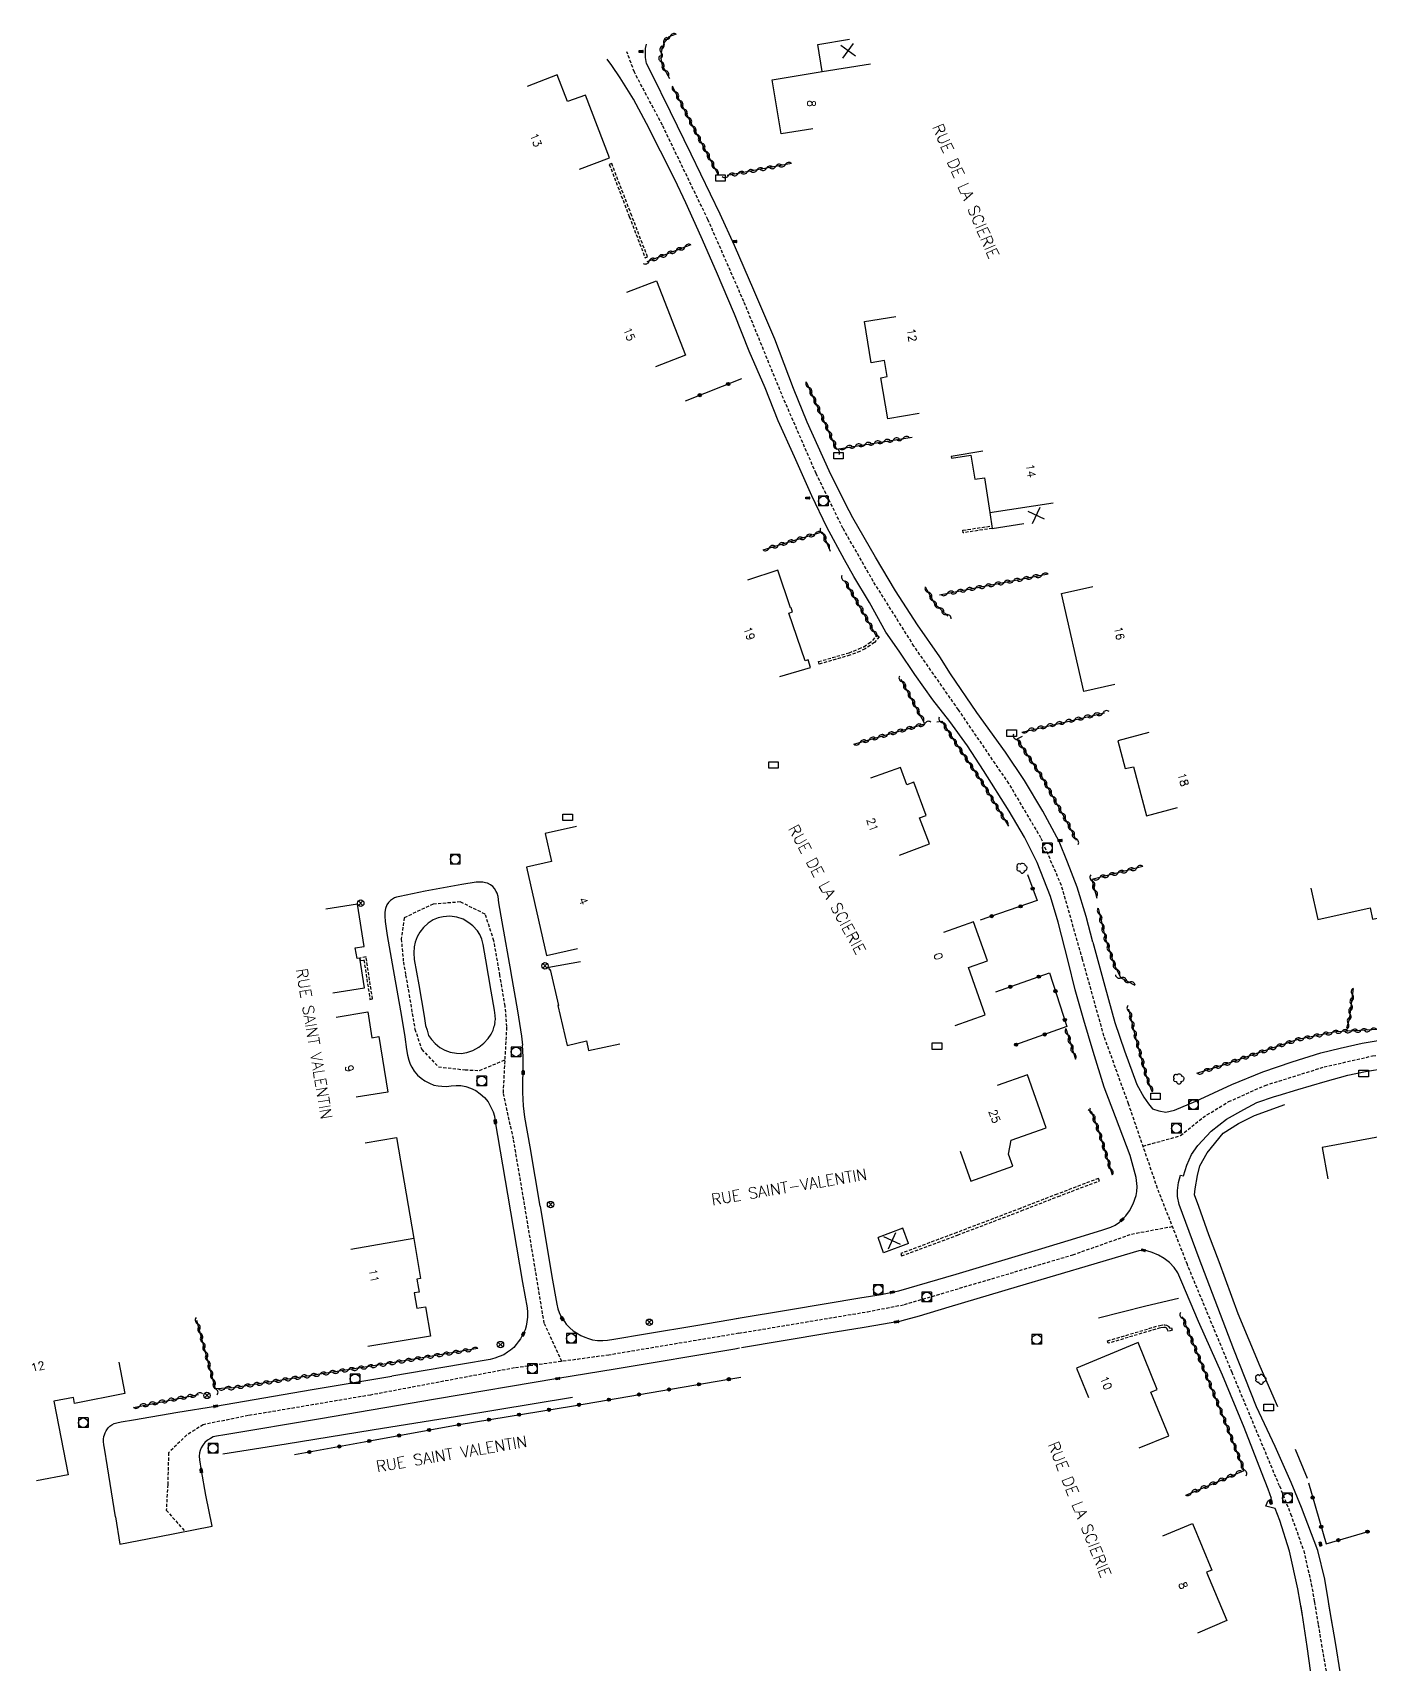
# Model space of a CAD drawing. Header units: millimetres. Extents: x 255000 to 255557, y 44000 to 44562.
# Drawn here: x 255218.3 to 255427.2, y 44306.7 to 44561.5 of the extents above; entities that cross this region are included whole.
import ezdxf
from ezdxf.enums import TextEntityAlignment as Align

# ---------------------------------------------------------------- set-up
doc = ezdxf.new("R2010")
doc.units = ezdxf.units.MM
doc.linetypes.add('DASHED', pattern=[0.75, 0.5, -0.25])
doc.layers.get('0').update_dxf_attribs({"linetype": 'CONTINUOUS'})
for name, color, linetype in [('W0001', 6, 'DASHED'), ('W0008', 7, 'CONTINUOUS'), ('W0100', 7, 'CONTINUOUS'), ('W0112', 1, 'DASHED'), ('W0211', 2, 'CONTINUOUS'), ('W0300', 7, 'CONTINUOUS'), ('W0302', 3, 'CONTINUOUS'), ('W0310', 3, 'CONTINUOUS'), ('W0322', 7, 'CONTINUOUS'), ('W0400', 7, 'CONTINUOUS'), ('W0420', 7, 'CONTINUOUS'), ('W0469', 7, 'CONTINUOUS'), ('W0989', 7, 'CONTINUOUS'), ('W0991', 7, 'CONTINUOUS'), ('W1102', 7, 'CONTINUOUS'), ('W1471', 7, 'CONTINUOUS')]:
    doc.layers.add(name, color=color, linetype=linetype)
doc.styles.get("Standard").update_dxf_attribs({"font": 'romans.shx', "width": 0.85})

# ---------------------------------------------------------------- blocks, each defined once
blk = doc.blocks.new('T420')
for p, q in [((0.75, 0.75), (-0.75, 0.75)), ((-0.75, 0.75), (-0.75, -0.75)), ((0.75, 0.75), (0.75, -0.75)), ((0.75, -0.75), (-0.75, -0.75))]:
    blk.add_line(p, q)
blk.add_ellipse((0, 0), major_axis=(-0.53, 0.53), ratio=1, start_param=3.926991, end_param=10.210176)
blk = doc.blocks.new('T400')
for p, q in [((-0.15, 0.3), (0.15, 0.3)), ((-0.15, -0.25), (-0.15, 0.3)), ((-0.15, 0.15), (0.15, 0.15)), ((-0.15, 0), (0.15, 0)), ((0.15, 0.3), (0.15, -0.25)), ((-0.15, -0.15), (0.15, -0.15)), ((-0.15, -0.25), (-0.15, -0.3)), ((-0.15, -0.3), (0.15, -0.3)), ((0.15, -0.3), (0.15, -0.25))]:
    blk.add_line(p, q)
blk = doc.blocks.new('t322o')
at = {"color": 0, "linetype": 'Continuous'}
for radius in [0.25, 0.15]:
    blk.add_circle((0, 0), radius, dxfattribs=at)
blk = doc.blocks.new('T1471')
at = {"color": 0, "linetype": 'Continuous', "flags": 128}
blk.add_lwpolyline([(-0.75, -0.5), (-0.75, 0.5), (0.75, 0.5), (0.75, -0.5), (-0.75, -0.5)], dxfattribs=at)
blk = doc.blocks.new('T300')
for p, q in [((-0.8, 0.51), (-0.86, 0.34)), ((-0.86, 0.34), (-0.86, 0.17)), ((-0.86, 0.17), (-0.74, 0.06)), ((-0.69, 0.63), (-0.8, 0.51)), ((-0.8, -0.06), (-0.74, 0.06)), ((-0.74, 0.06), (-0.69, 0.11)), ((-0.57, 0.69), (-0.69, 0.63)), ((-0.46, 0.69), (-0.57, 0.69)), ((-0.29, 0.63), (-0.46, 0.69)), ((-0.29, 0.63), (-0.17, 0.74)), ((-0.23, 0.57), (-0.29, 0.63)), ((-0.17, 0.74), (-0.06, 0.8)), ((-0.06, 0.8), (0.06, 0.8)), ((0.06, 0.8), (0.23, 0.74)), ((0.23, 0.74), (0.34, 0.63)), ((0.34, 0.63), (0.4, 0.51)), ((0.46, 0.46), (0.34, 0.46)), ((0.4, 0.51), (0.4, 0.46)), ((0.57, 0.4), (0.46, 0.46)), ((0.57, 0.4), (0.69, 0.29)), ((0.69, 0.29), (0.74, 0.17)), ((0.74, 0.06), (0.69, -0.17)), ((0.74, 0.17), (0.74, 0.06)), ((-0.8, -0.17), (-0.8, -0.06)), ((-0.8, -0.23), (-0.8, -0.17)), ((-0.74, -0.34), (-0.8, -0.23)), ((-0.69, -0.4), (-0.74, -0.34)), ((-0.51, -0.46), (-0.69, -0.4)), ((-0.4, -0.46), (-0.51, -0.46)), ((-0.4, -0.46), (-0.34, -0.46)), ((-0.34, -0.46), (-0.34, -0.4)), ((-0.34, -0.51), (-0.34, -0.46)), ((-0.29, -0.63), (-0.34, -0.51)), ((-0.17, -0.74), (-0.29, -0.63)), ((-0.06, -0.8), (-0.17, -0.74)), ((0.06, -0.8), (-0.06, -0.8)), ((0.17, -0.74), (0.06, -0.8)), ((0.23, -0.69), (0.17, -0.74)), ((0.29, -0.46), (0.23, -0.46)), ((0.29, -0.63), (0.23, -0.69)), ((0.46, -0.4), (0.29, -0.46)), ((0.34, -0.51), (0.29, -0.63)), ((0.34, -0.51), (0.34, -0.46)), ((0.57, -0.34), (0.46, -0.4)), ((0.63, -0.29), (0.57, -0.34)), ((0.69, -0.17), (0.63, -0.29))]:
    blk.add_line(p, q)
blk = doc.blocks.new('t991o')
at = {"color": 0, "linetype": 'Continuous'}
for p, q in [((-1, 1), (1, -1)), ((-1, -1), (1, 1))]:
    blk.add_line(p, q, dxfattribs=at)
blk = doc.blocks.new('t310o')
at = {"color": 0, "linetype": 'Continuous'}
for centre, start, end in [((-0.5, 0.38), 216.8699, 323.1304), ((0.5, -0.37), 36.8699, 143.1303)]:
    blk.add_arc(centre, 0.625, start, end, dxfattribs=at)
blk = doc.blocks.new('T469')
at = {"color": 0, "linetype": 'Continuous', "flags": 128}
for points in [[(-0.35, 0.35), (0.35, -0.35)], [(-0.35, -0.35), (0.35, 0.35)]]:
    blk.add_lwpolyline(points, dxfattribs=at)
at = {"color": 0, "linetype": 'Continuous'}
blk.add_circle((0, 0), 0.5, dxfattribs=at)

msp = doc.modelspace()

# ---------------------------------------------------------------- linework, layer by layer
at = {"layer": 'W0001'}
for points in [[(255413.04, 44334.57), (255405.63, 44352.29), (255398.64, 44369.15), (255393.98, 44381.05), (255389.45, 44394.25), (255385.61, 44404.85), (255382.28, 44416.81), (255378.97, 44428.36), (255375.78, 44435.78), (255370.78, 44444.26), (255362.89, 44455.78), (255355.94, 44465.73), (255349.6, 44475.83), (255344.86, 44484.14), (255340.67, 44492.68), (255335.29, 44505.05), (255329.38, 44519.54), (255323.77, 44532.33), (255316.65, 44547.1), (255312.28, 44555.37), (255311.11, 44558.55)], [(255300.95, 44354.01), (255298.2, 44359.99), (255295.01, 44379.27), (255293.39, 44388.78), (255291.82, 44395.97), (255292.38, 44406.3), (255292.1, 44409.52), (255291.28, 44414.34), (255290.35, 44419.72), (255288.98, 44423.88), (255285.11, 44425.77), (255280.87, 44425.44), (255276.34, 44423.3), (255275.88, 44419.99), (255276.21, 44416.39), (255276.56, 44414.35), (255277.1, 44411.29), (255278, 44405.93), (255279.07, 44402.73), (255281.69, 44400.01), (255285.85, 44399.56), (255288.11, 44399.46), (255292.04, 44401.1)], [(255391.72, 44387.65), (255397.58, 44389.28), (255401.07, 44392.11), (255405.09, 44394.59), (255410.8, 44397.13), (255419.99, 44400.01), (255427.57, 44401.73), (255436.82, 44403.11), (255452.24, 44405.36), (255466.87, 44407.48), (255477.26, 44408.76), (255486, 44409.56), (255497.45, 44410.44), (255509.82, 44411.28), (255545, 44412.92)], [(255328.61, 44358.43), (255348.67, 44361.78), (255354.45, 44362.9), (255380.77, 44370.68), (255389.92, 44373.91), (255396.31, 44375.1)], [(255328.62, 44358.41), (255308.32, 44355.02), (255293.57, 44353), (255271.08, 44348.77), (255251.98, 44345.55), (255244.94, 44344.14), (255242.38, 44342.53), (255239.54, 44339.76), (255239.4, 44334.78), (255239.18, 44330.8), (255242.11, 44327.44)], [(255413.04, 44334.57), (255414.77, 44330.21), (255416.81, 44324.44), (255418, 44319.25), (255418.48, 44316.46), (255419.08, 44312.88), (255419.58, 44309.82), (255420.51, 44304.38), (255421.14, 44297.59), (255421.79, 44290.14), (255422.27, 44285.89), (255422.74, 44281.63), (255424.09, 44270.04), (255424.81, 44263.55), (255425.72, 44255.04), (255426.18, 44250.15), (255426.86, 44244.6), (255427.03, 44238.01), (255427.12, 44232.27), (255427.04, 44227.76), (255426.65, 44222.56), (255426.42, 44220.18), (255426, 44213.28)]]:
    msp.add_lwpolyline(points, dxfattribs=at)
at = {"layer": 'W0008'}
msp.add_line((255290.51, 44406.96), (255290.39, 44406.37), dxfattribs=at)
for points in [[(255383.88, 44419.51), (255382.86, 44423.52), (255381.45, 44428.06), (255379.94, 44431.98), (255378.62, 44435.24), (255376.09, 44439.93), (255373.21, 44444.73), (255370.26, 44449.18), (255365.77, 44455.36), (255361.65, 44461.41), (255359.99, 44464.03), (255356.49, 44469.07), (255353.04, 44474.37), (255349.93, 44479.62), (255346.41, 44485.75), (255345.23, 44487.93), (255342.71, 44493.09), (255339.28, 44500.7), (255337.13, 44505.96), (255334.24, 44513.65), (255330.92, 44521.32), (255327.92, 44528.28), (255325.67, 44533.19), (255321.14, 44542.57), (255317.93, 44549.19), (255314.98, 44555.23), (255314.19, 44556.71), (255314.01, 44557.66), (255314.04, 44559.07), (255314.2, 44559.71)], [(255328.2, 44360.71), (255336.64, 44362.12), (255347.51, 44363.96), (255350.83, 44364.49), (255352.53, 44364.82), (255353.57, 44365.05), (255362.52, 44367.66), (255375.9, 44371.64), (255381.2, 44373.27), (255385.46, 44374.55), (255386.68, 44374.99), (255387.38, 44375.31), (255388.04, 44375.77), (255388.43, 44376.13), (255389.01, 44376.74), (255389.6, 44377.55), (255390.19, 44378.61), (255390.65, 44379.95), (255390.76, 44380.56), (255390.82, 44381.35), (255390.65, 44382.73), (255389.69, 44386.18), (255387.44, 44392.21), (255385.67, 44396.87), (255383.95, 44402.41), (255382.45, 44407.29), (255381.12, 44412.05), (255380.04, 44416.55), (255378.48, 44422.63), (255377.27, 44426.63), (255375.17, 44431.95), (255373.21, 44435.91), (255370.83, 44439.93), (255366.81, 44446.31), (255364.29, 44450.16), (255361.53, 44453.98), (255358.87, 44457.33), (255356.1, 44461.32), (255353.61, 44464.96), (255351.56, 44467.89), (255348.99, 44472.56), (255346.55, 44476.6), (255345.09, 44479.2), (255342.32, 44484.33), (255340.01, 44489.22), (255337.27, 44495.29), (255334.73, 44500.89), (255332.69, 44506.07), (255330.2, 44511.77), (255327.91, 44517.58), (255325.1, 44524.2), (255322.7, 44529.63), (255320.31, 44534.94), (255318.6, 44538.6), (255316.38, 44543.03), (255314.19, 44547.37), (255312.17, 44551.15), (255310.08, 44554.47), (255308.76, 44556.42), (255308.02, 44557.38)], [(255293.03, 44414.74), (255291.66, 44422.68), (255291.14, 44425.62), (255290.99, 44426.64), (255290.84, 44427.15), (255290.71, 44427.43), (255290.45, 44427.88), (255290.17, 44428.18), (255289.82, 44428.46), (255289.33, 44428.72), (255289.05, 44428.76), (255288.6, 44428.84), (255287.58, 44428.87), (255285.33, 44428.48), (255279.61, 44427.48), (255275.65, 44426.65), (255275.14, 44426.51), (255274.8, 44426.4), (255274.5, 44426.22), (255274.19, 44426), (255273.9, 44425.69), (255273.63, 44425.34), (255273.43, 44424.76), (255273.33, 44424.17), (255273.29, 44423.55), (255273.35, 44422.74), (255273.68, 44420.52), (255274.63, 44415.24), (255275.92, 44407.88), (255276.42, 44404.69), (255276.71, 44402.75), (255276.84, 44401.84), (255277.04, 44401.05), (255277.29, 44400.45), (255277.52, 44399.96), (255277.89, 44399.37), (255278.42, 44398.74), (255278.97, 44398.27), (255279.58, 44397.83), (255280.3, 44397.47), (255280.99, 44397.17), (255281.62, 44397.04), (255282.24, 44396.99), (255282.94, 44396.97), (255283.67, 44397.05), (255284.45, 44397.11), (255285.16, 44397.09), (255285.94, 44396.93), (255286.71, 44396.7), (255287.53, 44396.31), (255288.22, 44395.82), (255288.88, 44395.25), (255289.47, 44394.56), (255289.88, 44393.73), (255290.23, 44393.01), (255290.46, 44392.33), (255290.56, 44391.46), (255292.49, 44380.16), (255294.83, 44366.36), (255295.53, 44362.38), (255295.6, 44361.7), (255295.6, 44360.93), (255295.49, 44360.18), (255295.39, 44359.53), (255295.23, 44358.97), (255294.94, 44358.32), (255294.65, 44357.86), (255294.51, 44357.54), (255294.16, 44357.09), (255293.82, 44356.64), (255293.44, 44356.2), (255292.95, 44355.79), (255292.46, 44355.44), (255291.89, 44355.06), (255291.18, 44354.77), (255290.48, 44354.52), (255289.74, 44354.32), (255285.42, 44353.57), (255274.41, 44351.7)], [(255290.5, 44406.99), (255290.57, 44407.41), (255290.54, 44408.05), (255290.44, 44408.85), (255289.92, 44411.86), (255289.11, 44416.74), (255288.68, 44419.15), (255288.47, 44419.95), (255288.15, 44420.68), (255287.77, 44421.24), (255287.06, 44422.07), (255286.45, 44422.53), (255285.53, 44423.08), (255284.57, 44423.41), (255283.45, 44423.55), (255282.41, 44423.47), (255281.65, 44423.31), (255280.85, 44422.98), (255280.07, 44422.44), (255279.36, 44421.78), (255278.77, 44421.03), (255278.35, 44420.31), (255278.05, 44419.48), (255277.9, 44418.74), (255277.83, 44417.83), (255277.92, 44416.78), (255278.61, 44412.82), (255279.44, 44407.93), (255279.66, 44406.49), (255279.9, 44405.74), (255280.15, 44404.92), (255280.6, 44404.29), (255281.16, 44403.67), (255281.88, 44403.07), (255282.69, 44402.62), (255283.51, 44402.34), (255284.51, 44402.14), (255285.22, 44402.12), (255286.13, 44402.24), (255287.07, 44402.57), (255288, 44403.1), (255288.77, 44403.73), (255289.45, 44404.45), (255289.92, 44405.11), (255290.23, 44405.73), (255290.39, 44406.36)], [(255383.88, 44419.51), (255385.74, 44412.62), (255387.34, 44406.96), (255388.8, 44402.54), (255390.77, 44397.25), (255391.83, 44395.27), (255392.55, 44394.26), (255393.22, 44393.49), (255394.18, 44393.14), (255395.29, 44392.96), (255396.61, 44393.26), (255399.94, 44394.65), (255405.58, 44397.28), (255410.42, 44399.27), (255415.02, 44400.82), (255419.51, 44402.2), (255422.5, 44402.96), (255425.93, 44403.74), (255428.46, 44404.14)], [(255292.99, 44414.73), (255294.01, 44408.76), (255294.66, 44404.82), (255294.82, 44403.4)], [(255297.55, 44378.27), (255295.99, 44387.55), (255295.18, 44392.14), (255294.95, 44393.92), (255294.88, 44396), (255294.86, 44397.87), (255294.92, 44399.11), (255294.94, 44401.6), (255294.82, 44403.4)], [(255414.84, 44335.09), (255412.36, 44340.75), (255409.45, 44346.95), (255405.88, 44355.9), (255400.5, 44370.09), (255397.36, 44378.54), (255397.11, 44379.79), (255397.09, 44380.73), (255397.25, 44381.95), (255397.59, 44383.12), (255398.03, 44383), (255398.56, 44384.66), (255399.29, 44386.33), (255400.26, 44387.74), (255402.34, 44389.96), (255404.73, 44391.86), (255407.45, 44393.38), (255409.48, 44394.46), (255412.26, 44395.39), (255412.82, 44395.56), (255415.91, 44396.48), (255420.16, 44397.74), (255423.72, 44398.71), (255426.48, 44399.29), (255429.63, 44399.8)], [(255297.55, 44378.26), (255299.39, 44367.28), (255300.15, 44362.94), (255300.34, 44362.25), (255300.52, 44361.67), (255300.73, 44361.2), (255301.02, 44360.69), (255301.36, 44360.25), (255301.63, 44359.83), (255302.2, 44359.27), (255302.74, 44358.81), (255303.24, 44358.47), (255303.91, 44358.08), (255304.55, 44357.79), (255305.1, 44357.62), (255305.75, 44357.4), (255306.51, 44357.31), (255307.34, 44357.27), (255308.11, 44357.33), (255309.1, 44357.5), (255314.04, 44358.33), (255322.18, 44359.69), (255328.52, 44360.76)], [(255411.24, 44334.06), (255410.24, 44336.71), (255407.53, 44343.71), (255404.13, 44351.85), (255400.4, 44360.23), (255397.78, 44366.39), (255397.13, 44367.85), (255396.57, 44368.69), (255395.84, 44369.45), (255395.02, 44370.1), (255394.15, 44370.62), (255393.14, 44371.05), (255392.32, 44371.27), (255391.8, 44371.37), (255391.05, 44371.27), (255390.17, 44371.04), (255384.05, 44369.21), (255372.05, 44365.67), (255361.37, 44362.5), (255356.75, 44361.07), (255354.6, 44360.54), (255353.69, 44360.27), (255353.25, 44360.21), (255351.2, 44359.85), (255348.16, 44359.32), (255342.32, 44358.37), (255329.03, 44356.16)], [(255384.76, 44360.84), (255392.17, 44362.68), (255397.26, 44363.88)], [(255328.72, 44356.07), (255327.95, 44355.94), (255309.27, 44352.83), (255300.33, 44351.34), (255281.2, 44348.13), (255263.29, 44345.07), (255248.31, 44342.58), (255247.05, 44342.34), (255246.49, 44342.22), (255246.09, 44342), (255245.64, 44341.74), (255245.22, 44341.36), (255244.88, 44340.92), (255244.65, 44340.55), (255244.49, 44340.13), (255244.38, 44339.72), (255244.33, 44339.21), (255244.36, 44338.67), (255244.65, 44336.96), (255245.33, 44333.11)], [(255231.23, 44329.76), (255230.01, 44337.54), (255229.53, 44340.49), (255229.43, 44340.99), (255229.39, 44341.54), (255229.37, 44341.9), (255229.43, 44342.3), (255229.52, 44342.58), (255229.63, 44342.87), (255229.79, 44343.19), (255230.1, 44343.63), (255230.36, 44343.89), (255230.67, 44344.12), (255231.05, 44344.31), (255231.46, 44344.41), (255232.15, 44344.58), (255234.05, 44344.89), (255241.01, 44346.1), (255246.88, 44347.03), (255261.98, 44349.62), (255274.41, 44351.7)], [(255421.28, 44313.02), (255420.1, 44320.02), (255419.04, 44324.49), (255416.47, 44331.23), (255414.84, 44335.09)], [(255231.23, 44329.76), (255231.92, 44325.47), (255237.86, 44326.6), (255246.36, 44328.29), (255245.34, 44333.11)], [(255416.64, 44314.33), (255415.9, 44318.48), (255414.58, 44324.39), (255413.07, 44329.18), (255412.37, 44331.07), (255410.91, 44331.42), (255411.21, 44332.21), (255411.76, 44332.59), (255411.24, 44334.08)], [(255418.2, 44303.5), (255417.36, 44309.5), (255416.43, 44315.75)], [(255422.54, 44305.22), (255421.79, 44310.14), (255420.72, 44316.13)]]:
    msp.add_lwpolyline(points, dxfattribs=at)
at = {"layer": 'W0100'}
for p, q in [((255311.1, 44520.99), (255315.76, 44522.79)), ((255300.47, 44409.61), (255299.16, 44415.22)), ((255354.22, 44374.82), (255350.33, 44373.37)), ((255355.1, 44372.45), (255354.22, 44374.82))]:
    msp.add_line(p, q, dxfattribs=at)
for points in [[(255340.13, 44546.53), (255335.2, 44545.71), (255333.79, 44554.18), (255341.62, 44555.47), (255340.95, 44559.7), (255345.89, 44560.49)], [(255303.73, 44540.2), (255308.39, 44541.99), (255304.63, 44551.76), (255301.82, 44550.78), (255300.23, 44554.92), (255295.56, 44553.13)], [(255315.76, 44522.79), (255320.26, 44511.14), (255315.6, 44509.34)], [(255356.78, 44502.06), (255351.84, 44501.24), (255350.78, 44507.65), (255351.77, 44507.81), (255351.37, 44510.32), (255349.24, 44509.96), (255348.2, 44516.4), (255353.13, 44517.2)], [(255366.71, 44496.16), (255361.78, 44495.36), (255361.83, 44495.07), (255364.83, 44495.53), (255365.43, 44491.79), (255366.95, 44492.01), (255367.78, 44486.61), (255368.18, 44484.11), (255373.12, 44484.9)], [(255334.98, 44460.98), (255339.77, 44462.41), (255339.43, 44463.56), (255338.95, 44463.41), (255336.43, 44470.86), (255336.97, 44471.06), (255336.75, 44471.71), (255336.65, 44471.71), (255334.68, 44477.6), (255329.94, 44476.01)], [(255387.33, 44459.71), (255382.45, 44458.62), (255379.01, 44473.95), (255383.88, 44475.05)], [(255392.62, 44452.24), (255387.79, 44450.95), (255388.95, 44446.6), (255390.21, 44446.9), (255392.27, 44439.24), (255397.1, 44440.54)], [(255353.67, 44433.06), (255358.35, 44434.84), (255356.8, 44438.9), (255357.84, 44439.29), (255355.92, 44444.49), (255354.83, 44444.09), (255353.85, 44446.78), (255349.15, 44445.08)], [(255303.24, 44437.57), (255298.36, 44436.49), (255299.33, 44432.08), (255295.43, 44431.2), (255298.55, 44417.43), (255303.42, 44418.53)], [(255417.93, 44427.94), (255419, 44423.05), (255427.17, 44424.83), (255427.55, 44423.1), (255431.57, 44423.94), (255430.55, 44428.83)], [(255265.2, 44411.57), (255270.14, 44412.34), (255269.41, 44417.01), (255269, 44416.96), (255268.68, 44418.6), (255270.1, 44418.81), (255269.03, 44425.43), (255264.09, 44424.64)], [(255362.36, 44406.47), (255367.08, 44408.12), (255364.48, 44415.56), (255367.42, 44416.59), (255365.27, 44422.66), (255360.56, 44420.99)], [(255303.85, 44416.42), (255298.93, 44415.55), (255299, 44415.15), (255299.16, 44415.22)], [(255265.7, 44407.79), (255270.64, 44408.6), (255271.29, 44404.58), (255272.4, 44404.78), (255273.77, 44396.06), (255268.84, 44395.28)], [(255300.48, 44409.62), (255300.32, 44409.59), (255301.77, 44403.36), (255304.79, 44404.07), (255305.11, 44402.58), (255310, 44403.63)], [(255363.15, 44386.88), (255364.82, 44382.17), (255371.41, 44384.5), (255370.71, 44386.37), (255371.13, 44388.59), (255376.6, 44390.48), (255373.66, 44398.79), (255368.95, 44397.11)], [(255270.22, 44388.17), (255275.15, 44389.01), (255277.85, 44373.2), (255278.87, 44366.97), (255278.3, 44366.87), (255278.55, 44365.41), (255278.65, 44364.86), (255277.92, 44364.72), (255278.33, 44362.32), (255279.66, 44362.57), (255280.42, 44357.98), (255270.67, 44356.33)], [(255436.52, 44385.48), (255435.61, 44390.4), (255419.67, 44387.44), (255420.58, 44382.52)], [(255355.1, 44372.45), (255351.21, 44371), (255350.33, 44373.37)], [(255391.1, 44340.5), (255395.73, 44342.4), (255392.94, 44349.22), (255393.94, 44349.65), (255390.95, 44356.95), (255381.31, 44352.98), (255383.21, 44348.36)], [(255231.75, 44353.9), (255232.72, 44349), (255224.86, 44347.45), (255224.67, 44348.4), (255221.61, 44347.8), (255223.85, 44336.33), (255218.94, 44335.37)], [(255394.83, 44326.8), (255399.45, 44328.71), (255402.46, 44321.44), (255401.61, 44321.12), (255404.82, 44313.55), (255400.22, 44311.6)]]:
    msp.add_lwpolyline(points, dxfattribs=at)
at = {"layer": 'W0112'}
for p, q in [((255311.87, 44532.94), (255308.74, 44541.1)), ((255314.34, 44526.5), (255311.87, 44532.94)), ((255363.64, 44483.43), (255363.58, 44483.83)), ((255368.18, 44484.11), (255363.64, 44483.43)), ((255345.94, 44464.31), (255341.14, 44462.91)), ((255270.38, 44417.18), (255269.41, 44417.01)), ((255271.39, 44410.62), (255270.38, 44417.18)), ((255378.46, 44379.78), (255384.92, 44382.23)), ((255395.88, 44359.19), (255396.15, 44359.27))]:
    msp.add_line(p, q, dxfattribs=at)
for points in [[(255308.74, 44541.1), (255308.37, 44540.96), (255311.49, 44532.8)], [(255311.49, 44532.8), (255313.97, 44526.35), (255314.34, 44526.5)], [(255363.58, 44483.83), (255368.12, 44484.5), (255368.18, 44484.11)], [(255350.49, 44467.19), (255349.79, 44466.31), (255349.11, 44465.84), (255348.3, 44465.28), (255347.49, 44464.91), (255345.94, 44464.31)], [(255349.52, 44466.61), (255350.18, 44467.44), (255350.49, 44467.19)], [(255341.14, 44462.91), (255341.03, 44463.3), (255345.82, 44464.69), (255347.34, 44465.28), (255348.1, 44465.63), (255348.88, 44466.17), (255349.52, 44466.61)], [(255269.41, 44417.01), (255269.47, 44416.62), (255270.05, 44416.71)], [(255270.05, 44416.71), (255270.99, 44410.56), (255271.39, 44410.62)], [(255384.92, 44382.23), (255384.78, 44382.6), (255378.32, 44380.15), (255372.56, 44377.92), (255362.63, 44374.14)], [(255354.01, 44370.5), (255362.77, 44373.76), (255372.7, 44377.54), (255378.46, 44379.78)], [(255362.63, 44374.14), (255353.87, 44370.87), (255354.01, 44370.5)], [(255386.17, 44357.24), (255394.33, 44359.65), (255394.95, 44359.74), (255395.15, 44359.74), (255395.36, 44359.68), (255395.59, 44359.58), (255395.72, 44359.46), (255395.88, 44359.19)], [(255394.42, 44359.26), (255386.28, 44356.85), (255386.17, 44357.24)], [(255396.15, 44359.27), (255396.27, 44358.89), (255395.7, 44358.71), (255395.41, 44359.21), (255395.37, 44359.24), (255395.22, 44359.3), (255395.09, 44359.34), (255394.97, 44359.34), (255394.42, 44359.26)]]:
    msp.add_lwpolyline(points, dxfattribs=at)
at = {"layer": 'W0211'}
msp.add_lwpolyline([(255302.62, 44348.4), (255284.67, 44345.4), (255271.36, 44343.27), (255257.92, 44341.09), (255248.04, 44339.53)], dxfattribs=at)
at = {"layer": 'W0302'}
msp.add_line((255415.48, 44340.34), (255417.33, 44335.8), dxfattribs=at)
msp.add_lwpolyline([(255412.77, 44346.92), (255410.03, 44353.25), (255406.6, 44361.45), (255403.61, 44369.58), (255402, 44373.78), (255400.44, 44378.19), (255399.77, 44380.04), (255399.88, 44380.95), (255400.21, 44383.03), (255400.59, 44384.58), (255401.73, 44386.61), (255404.22, 44389.69), (255406.61, 44391.15), (255409.15, 44392.4), (255413.85, 44394.13)], dxfattribs=at)
at = {"layer": 'W0310'}
for p, q in [((255336.83, 44541.09), (255326.78, 44539.22)), ((255321.11, 44528.41), (255314.25, 44525.72)), ((255376.89, 44476.99), (255359.92, 44473.71)), ((255372.79, 44452.3), (255385.7, 44455.33)), ((255379.67, 44406.01), (255381.15, 44401.23)), ((255234.06, 44346.84), (255244.21, 44348.85))]:
    msp.add_line(p, q, dxfattribs=at)
for points in [[(255318.83, 44561.3), (255317.68, 44560.86), (255317.08, 44560.22), (255316.65, 44559.38), (255316.47, 44558.45), (255316.4, 44557.71), (255316.49, 44557.02), (255316.7, 44556.37), (255317.78, 44554.39)], [(255325.35, 44539.39), (255321.55, 44546.64), (255318.24, 44553.14)], [(255339.12, 44507.02), (255343.87, 44496.51), (255355.69, 44498.38)], [(255332.38, 44480.74), (255341.63, 44483.55), (255342.84, 44480.54)], [(255350.13, 44467.18), (255347.62, 44471.73), (255345.17, 44475.9)], [(255357.72, 44474.99), (255359.16, 44472.38), (255361.26, 44470.41)], [(255346.57, 44450.4), (255357.66, 44453.59), (255353.96, 44460.51)], [(255359.54, 44453.88), (255360.28, 44454), (255362.05, 44451.22), (255366.78, 44444.14), (255370.69, 44437.6)], [(255372.86, 44451.61), (255372.01, 44451.18), (255375.97, 44445.2), (255380.31, 44437.41), (255381.28, 44435.41)], [(255391.71, 44431.33), (255383.74, 44429.28), (255384.53, 44426.39)], [(255384.7, 44424.8), (255385.87, 44419.99), (255387.21, 44415.94), (255388.24, 44413.95), (255390.46, 44412.79)], [(255424.55, 44412.28), (255423.91, 44407.43), (255423.51, 44406.07)], [(255393.17, 44396.14), (255392.33, 44398.34), (255390.72, 44404.12), (255389.5, 44409.04)], [(255448.85, 44409.42), (255443.27, 44408.57), (255435.45, 44406.89), (255430.15, 44406.4), (255429.3, 44405.91), (255421.82, 44405.48), (255415.89, 44404.3), (255410.04, 44402.3), (255404.18, 44400.29), (255400.08, 44398.96)], [(255383.17, 44393.34), (255383.69, 44393), (255385.03, 44389.31), (255386.92, 44383.18)], [(255287.86, 44356.05), (255273.5, 44353.62), (255260.88, 44351.68), (255249.68, 44349.89), (255246.88, 44349.74), (255243.95, 44360.43)], [(255398.38, 44333.14), (255407.51, 44337.01), (255404.24, 44345.4), (255401.64, 44351.75), (255397.86, 44360.97)]]:
    msp.add_lwpolyline(points, dxfattribs=at)
at = {"layer": 'W0322'}
msp.add_line((255320.29, 44504.05), (255329.08, 44507.51), dxfattribs=at)
for points in [[(255373.66, 44430.07), (255375.19, 44425.98), (255366.3, 44422.94)], [(255368.75, 44411.73), (255377.12, 44414.7), (255379.84, 44406.33), (255371.79, 44403.45)], [(255259.19, 44339.46), (255270.06, 44341.44), (255284.59, 44344.1), (255302.76, 44347.1), (255326.73, 44351.18), (255328.91, 44351.57)], [(255417.55, 44335.04), (255420.33, 44325.54), (255426.89, 44327.48)]]:
    msp.add_lwpolyline(points, dxfattribs=at)
at = {"layer": 'W1102'}
for p, q in [((255341.62, 44555.47), (255349.18, 44556.68)), ((255367.78, 44486.61), (255377.66, 44488.12)), ((255277.85, 44373.2), (255267.99, 44371.51))]:
    msp.add_line(p, q, dxfattribs=at)

# ---------------------------------------------------------------- block references
at = {"layer": 'W0300'}
for p in [(255372.85, 44431.04), (255397.34, 44398.12), (255410.16, 44351.21)]:
    msp.add_blockref('T300', p, dxfattribs=at)
at = {"layer": 'W0310'}
for p, rotation in [((255317.89, 44560.94), 201.1710438032507), ((255316.47, 44558.44), 264.3661572162674), ((255316.9, 44559.87), 242.6299971761963), ((255316.51, 44556.96), 287.8584321305111), ((255317.12, 44555.6), 298.780636300534), ((255318.69, 44552.27), 117.0115467680181), ((255319.37, 44550.93), 117.0115467680181), ((255320.05, 44549.6), 117.0115467680181), ((255320.73, 44548.26), 117.0115467680181), ((255321.41, 44546.93), 117.0115467680181), ((255322.11, 44545.6), 117.6578375781661), ((255322.8, 44544.27), 117.6578375781661), ((255323.5, 44542.94), 117.6578375781661), ((255324.19, 44541.61), 117.6578375781661), ((255324.89, 44540.28), 117.6578375781661), ((255334.37, 44540.64), 190.5825981309234), ((255335.85, 44540.91), 190.5825981309234), ((255327, 44539.26), 190.5825981309234), ((255328.47, 44539.53), 190.5825981309234), ((255329.95, 44539.81), 190.5825981309234), ((255331.42, 44540.08), 190.5825981309234), ((255332.9, 44540.36), 190.5825981309234), ((255318.79, 44527.5), 201.4250674381307), ((255320.18, 44528.05), 201.4250674381307), ((255314.6, 44525.86), 201.4250674381307), ((255315.99, 44526.4), 201.4250674381307), ((255317.39, 44526.95), 201.4250674381307), ((255339.53, 44506.11), 294.3185348025099), ((255340.15, 44504.74), 294.3185348025099), ((255340.77, 44503.38), 294.3185348025099), ((255341.38, 44502.01), 294.3185348025099), ((255342, 44500.64), 294.3185348025099), ((255342.62, 44499.28), 294.3185348025099), ((255343.24, 44497.91), 294.3185348025099), ((255343.85, 44496.54), 294.3185348025099), ((255348.28, 44497.21), 8.967064527908239), ((255349.76, 44497.44), 8.967064527908239), ((255351.24, 44497.68), 8.967064527908239), ((255352.72, 44497.91), 8.967064527908239), ((255354.21, 44498.14), 8.967064527908239), ((255345.32, 44496.74), 8.967064527908239), ((255346.8, 44496.97), 8.967064527908239), ((255336.2, 44481.9), 16.87220253322174), ((255337.64, 44482.34), 16.87220253322174), ((255339.08, 44482.77), 16.87220253322174), ((255340.51, 44483.21), 16.87220253322174), ((255341.75, 44483.24), 291.8211281600427), ((255342.31, 44481.85), 291.8211281600427), ((255333.33, 44481.03), 16.87220253322174), ((255334.77, 44481.47), 16.87220253322174), ((255375.91, 44476.8), 190.9302088589776), ((255345.19, 44475.87), 120.3936189181534), ((255345.95, 44474.58), 120.3936189181534), ((255358.2, 44474.11), 298.8698344827729), ((255362.66, 44474.24), 190.9302088589776), ((255364.13, 44474.53), 190.9302088589776), ((255365.6, 44474.81), 190.9302088589776), ((255367.07, 44475.09), 190.9302088589776), ((255368.55, 44475.38), 190.9302088589776), ((255370.02, 44475.66), 190.9302088589776), ((255371.49, 44475.95), 190.9302088589776), ((255372.97, 44476.23), 190.9302088589776), ((255374.44, 44476.52), 190.9302088589776), ((255346.71, 44473.28), 120.3936189181534), ((255347.47, 44471.99), 120.3936189181534), ((255358.93, 44472.8), 298.8698344827729), ((255359.9, 44471.68), 316.8312480380125), ((255361.18, 44473.96), 190.9302088589776), ((255348.2, 44470.68), 118.8982622049279), ((255348.92, 44469.37), 118.8982622049279), ((255361, 44470.65), 316.8312480380125), ((255349.65, 44468.05), 118.8982622049279), ((255354.14, 44460.17), 118.1493266484787), ((255354.85, 44458.84), 118.1493266484787), ((255355.56, 44457.52), 118.1493266484787), ((255356.26, 44456.2), 118.1493266484787), ((255356.97, 44454.88), 118.1493266484787), ((255360.41, 44453.78), 302.4351774197384), ((255379.6, 44453.9), 13.19589530584573), ((255381.07, 44454.24), 13.19589530584573), ((255382.52, 44454.58), 13.19589530584573), ((255383.98, 44454.92), 13.19589530584573), ((255385.45, 44455.27), 13.19589530584573), ((255350.41, 44451.51), 16.04705891242364), ((255351.85, 44451.92), 16.04705891242364), ((255353.29, 44452.33), 16.04705891242364), ((255354.73, 44452.75), 16.04705891242364), ((255356.17, 44453.16), 16.04705891242364), ((255357.62, 44453.58), 16.04705891242364), ((255361.22, 44452.52), 302.4351774197384), ((255362.02, 44451.25), 302.4351774197384), ((255372.03, 44451.14), 303.5436988140985), ((255373.76, 44452.53), 13.19589530584573), ((255375.22, 44452.87), 13.19589530584573), ((255376.68, 44453.21), 13.19589530584573), ((255378.14, 44453.56), 13.19589530584573), ((255347.53, 44450.68), 16.04705891242364), ((255348.97, 44451.09), 16.04705891242364), ((255362.86, 44450), 303.8169007454549), ((255363.69, 44448.76), 303.8169007454549), ((255372.86, 44449.89), 303.5436988140985), ((255373.69, 44448.64), 303.5436988140985), ((255364.53, 44447.51), 303.8169007454549), ((255365.36, 44446.27), 303.8169007454549), ((255374.52, 44447.39), 303.5436988140985), ((255375.35, 44446.14), 303.5436988140985), ((255366.2, 44445.02), 303.8169007454549), ((255367.01, 44443.76), 300.8503256048768), ((255376.15, 44444.88), 299.1233809146855), ((255376.88, 44443.57), 299.1233809146855), ((255367.78, 44442.47), 300.8503256048768), ((255368.55, 44441.19), 300.8503256048768), ((255377.61, 44442.25), 299.1233809146855), ((255378.34, 44440.94), 299.1233809146855), ((255369.32, 44439.9), 300.8503256048768), ((255370.09, 44438.61), 300.8503256048768), ((255379.07, 44439.63), 299.1233809146855), ((255379.8, 44438.32), 299.1233809146855), ((255380.51, 44437), 295.7357558467716), ((255381.16, 44435.65), 295.7357558467716), ((255390.74, 44431.08), 194.4295512815255), ((255383.81, 44429.02), 285.327308625588), ((255384.93, 44429.58), 194.4295512815255), ((255386.38, 44429.96), 194.4295512815255), ((255387.84, 44430.33), 194.4295512815255), ((255389.29, 44430.71), 194.4295512815255), ((255384.21, 44427.57), 285.327308625588), ((255384.94, 44423.83), 283.5817834363369), ((255385.29, 44422.37), 283.5817834363369), ((255385.64, 44420.91), 283.5817834363369), ((255386.04, 44419.47), 288.4519917464647), ((255386.51, 44418.04), 288.4519917464647), ((255386.99, 44416.62), 288.4519917464647), ((255387.57, 44415.25), 297.2180978180647), ((255388.28, 44413.93), 332.3298725859633), ((255389.61, 44413.24), 332.3298725859633), ((255424.42, 44411.29), 262.496826155877), ((255389.6, 44408.63), 104.0004590897701), ((255424.02, 44408.31), 262.496826155877), ((255424.22, 44409.8), 262.496826155877), ((255379.96, 44405.05), 287.2802528772365), ((255389.96, 44407.18), 104.0004590897701), ((255390.32, 44405.72), 104.0004590897701), ((255421.27, 44405.37), 191.3192985905599), ((255422.75, 44405.54), 183.2527628876876), ((255423.74, 44406.85), 253.6832434558275), ((255424.25, 44405.62), 183.2527628876876), ((255425.75, 44405.71), 183.2527628876876), ((255427.24, 44405.79), 183.2527628876876), ((255380.41, 44403.62), 287.2802528772365), ((255380.85, 44402.19), 287.2802528772365), ((255390.69, 44404.26), 104.0004590897701), ((255391.08, 44402.82), 105.5343795719389), ((255411.14, 44402.68), 198.8273616182832), ((255412.56, 44403.16), 198.8273616182832), ((255413.98, 44403.64), 198.8273616182832), ((255415.4, 44404.13), 198.8273616182832), ((255416.85, 44404.49), 191.3192985905599), ((255418.32, 44404.78), 191.3192985905599), ((255419.79, 44405.08), 191.3192985905599), ((255391.49, 44401.37), 105.5343795719389), ((255391.89, 44399.93), 105.5343795719389), ((255404.04, 44400.25), 198.0903760871981), ((255405.46, 44400.73), 198.9091192760069), ((255406.88, 44401.22), 198.9091192760069), ((255408.3, 44401.7), 198.9091192760069), ((255409.72, 44402.19), 198.9091192760069), ((255392.29, 44398.48), 105.5343795719389), ((255401.19, 44399.32), 198.0903760871981), ((255402.62, 44399.78), 198.0903760871981), ((255392.81, 44397.08), 110.9886071659405), ((255383.82, 44392.64), 289.9181873712192), ((255384.33, 44391.23), 289.9181873712192), ((255384.84, 44389.82), 289.9181873712192), ((255385.31, 44388.39), 287.1258168707496), ((255385.75, 44386.96), 287.1258168707496), ((255386.19, 44385.53), 287.1258168707496), ((255386.64, 44384.09), 287.1258168707496), ((255244.1, 44359.89), 105.2941035681013), ((255397.95, 44360.74), 112.307312664791), ((255398.52, 44359.35), 112.307312664791), ((255244.49, 44358.44), 105.2941035681013), ((255244.89, 44356.99), 105.2941035681013), ((255399.09, 44357.97), 112.307312664791), ((255399.66, 44356.58), 112.307312664791), ((255245.29, 44355.55), 105.2941035681013), ((255245.68, 44354.1), 105.2941035681013), ((255279.47, 44354.63), 189.609129883972), ((255280.95, 44354.88), 189.609129883972), ((255282.43, 44355.13), 189.609129883972), ((255283.91, 44355.38), 189.609129883972), ((255285.39, 44355.63), 189.609129883972), ((255286.87, 44355.88), 189.609129883972), ((255400.23, 44355.19), 112.307312664791), ((255400.8, 44353.8), 112.307312664791), ((255246.08, 44352.65), 105.2941035681013), ((255263.18, 44352.03), 188.7167290918327), ((255264.66, 44352.26), 188.7167290918327), ((255266.14, 44352.49), 188.7167290918327), ((255267.63, 44352.72), 188.7167290918327), ((255269.11, 44352.94), 188.7167290918327), ((255270.59, 44353.17), 188.7167290918327), ((255272.08, 44353.4), 188.7167290918327), ((255273.56, 44353.63), 189.609129883972), ((255275.04, 44353.88), 189.609129883972), ((255276.52, 44354.13), 189.609129883972), ((255277.99, 44354.38), 189.609129883972), ((255401.37, 44352.42), 112.307312664791), ((255246.47, 44351.21), 105.2941035681013), ((255246.87, 44349.76), 105.2941035681013), ((255248.35, 44349.82), 183.1832784356448), ((255249.85, 44349.92), 189.0737425836325), ((255251.33, 44350.16), 189.0737425836325), ((255252.81, 44350.39), 189.0737425836325), ((255254.29, 44350.63), 189.0737425836325), ((255255.77, 44350.87), 189.0737425836325), ((255257.25, 44351.1), 189.0737425836325), ((255258.73, 44351.34), 189.0737425836325), ((255260.21, 44351.58), 189.0737425836325), ((255261.7, 44351.81), 188.7167290918327), ((255401.94, 44351.03), 112.2603941478318), ((255402.51, 44349.64), 112.2603941478318), ((255235.04, 44347.04), 11.15363848989859), ((255236.51, 44347.33), 11.15363848989859), ((255237.98, 44347.62), 11.15363848989859), ((255239.45, 44347.91), 11.15363848989859), ((255240.93, 44348.2), 11.15363848989859), ((255242.4, 44348.49), 11.15363848989859), ((255243.87, 44348.78), 11.15363848989859), ((255403.08, 44348.25), 112.2603941478318), ((255403.64, 44346.86), 112.2603941478318), ((255404.21, 44345.47), 112.2603941478318), ((255404.76, 44344.08), 111.2657291819051), ((255405.3, 44342.68), 111.2657291819051), ((255405.84, 44341.28), 111.2657291819051), ((255406.39, 44339.88), 111.2657291819051), ((255406.2, 44336.46), 22.98996721026338), ((255406.93, 44338.49), 111.2657291819051), ((255407.48, 44337.09), 111.2657291819051), ((255400.68, 44334.11), 22.98996721026338), ((255402.06, 44334.7), 22.98996721026338), ((255403.44, 44335.29), 22.98996721026338), ((255404.82, 44335.87), 22.98996721026338), ((255399.3, 44333.53), 22.98996721026338)]:
    msp.add_blockref('t310o', p, dxfattribs=dict(at, rotation=rotation))
at = {"layer": 'W0322'}
for p, rotation in [((255322.5, 44504.92), 21.47813006243765), ((255326.92, 44506.66), 21.47813006243765), ((255374.49, 44427.85), 290.4839106766354), ((255368.09, 44423.55), 198.9113979159326), ((255372.58, 44425.09), 198.9113979159326), ((255375.46, 44414.11), 19.5163122975793), ((255370.99, 44412.53), 19.5163122975793), ((255378.04, 44411.85), 287.9984080336184), ((255379.51, 44407.34), 287.9984080336184), ((255371.89, 44403.48), 199.7443318944154), ((255376.36, 44405.09), 199.7443318944154), ((255317.69, 44349.64), 9.644833713941724), ((255322.37, 44350.44), 9.644833713941724), ((255327.05, 44351.24), 10.13558099007459), ((255303.64, 44347.25), 9.644833713941724), ((255308.32, 44348.05), 9.644833713941724), ((255313, 44348.85), 9.644833713941724), ((255289.58, 44344.92), 9.392186112748014), ((255294.27, 44345.7), 9.392186112748014), ((255298.95, 44346.47), 9.392186112748014), ((255275.55, 44342.44), 10.37526828814967), ((255280.22, 44343.3), 10.37526828814967), ((255284.89, 44344.15), 9.392186112748014), ((255261.53, 44339.88), 10.34381594322427), ((255266.2, 44340.73), 10.34381594322427), ((255270.88, 44341.59), 10.37526828814967), ((255418.22, 44332.76), 286.2990195177713), ((255419.55, 44328.2), 286.2990195177713), ((255426.78, 44327.44), 16.44668045360008), ((255422.22, 44326.1), 16.44668045360008)]:
    msp.add_blockref('t322o', p, dxfattribs=dict(at, rotation=rotation))
at = {"layer": 'W0400'}
for p, rotation in [((255313.34, 44558.6), 90), ((255328, 44528.93), 90), ((255339.36, 44488.86), 90), ((255378.79, 44435.36), 90), ((255294.92, 44399.11), 177.454704284668), ((255290.56, 44391.46), 6.476135253906214), ((255388.43, 44376.13), 312.2242981936427), ((255391.8, 44371.37), 78.42969864992229), ((255352.53, 44364.82), 280.8747949434937), ((255301.02, 44360.69), 209.9252319328908), ((255353.25, 44360.21), 98.01260545439338), ((255294.94, 44358.32), 336.1522827148437), ((255300.33, 44351.34), 99.44313049345415), ((255246.88, 44347.03), 279.0333414077353), ((255244.65, 44336.96), 189.5769348152589), ((255411.68, 44332.06), 10.0493485881249), ((255419.42, 44325.51), 12.02571965248708)]:
    msp.add_blockref('T400', p, dxfattribs=dict(at, rotation=rotation))
at = {"layer": 'W0420'}
for p in [(255341.78, 44488.38), (255376.78, 44434.2), (255284.3, 44432.44), (255293.81, 44402.36), (255288.43, 44397.82), (255399.59, 44394.11), (255396.94, 44390.41), (255350.36, 44365.24), (255357.95, 44364.08), (255302.42, 44357.61), (255375.11, 44357.45), (255296.34, 44352.9), (255268.65, 44351.3), (255226.21, 44344.44), (255246.47, 44340.45), (255414.26, 44332.67)]:
    msp.add_blockref('T420', p, dxfattribs=at)
at = {"layer": 'W0469'}
for p in [(255269.55, 44425.58), (255298.32, 44415.8), (255299.2, 44378.52), (255314.62, 44360.14), (255291.37, 44356.65), (255245.54, 44348.71)]:
    msp.add_blockref('T469', p, dxfattribs=at)
at = {"layer": 'W0991'}
for p, rotation in [((255345.68, 44558.69), 99.06917950076779), ((255375.07, 44486.16), 110.3643727942017), ((255352.54, 44372.89), 110.3643727942017)]:
    msp.add_blockref('t991o', p, dxfattribs=dict(at, rotation=rotation))
at = {"layer": 'W1471'}
for p in [(255325.73, 44538.85), (255344.16, 44495.47), (255371.21, 44452.13), (255334.01, 44447.15), (255301.87, 44438.97), (255359.56, 44403.25), (255426.16, 44398.98), (255393.67, 44395.42), (255411.33, 44346.82)]:
    msp.add_blockref('T1471', p, dxfattribs=at)

# ---------------------------------------------------------------- texts
at = {"layer": 'W0989'}
for s, rotation, p in [('RUE DE LA SCIERIE', 293.2869, (255364.04, 44536.8)), ('RUE DE LA SCIERIE', 298.3611, (255342.38, 44427.74)), ('RUE SAINT VALENTIN', 279.5367, (255262.28, 44403.63)), ('RUE SAINT-VALENTIN', 9.4524, (255336.44, 44381.28)), ('RUE SAINT VALENTIN', 9.6448, (255283.74, 44339.58)), ('RUE DE LA SCIERIE', 291.7683, (255381.82, 44330.91))]:
    msp.add_text(s, height=1.75, rotation=rotation, dxfattribs=at).set_placement(p, align=Align.MIDDLE)
at = {"layer": 'W0991'}
for s, height, rotation, p in [('8', 1.25, 271.0242, (255339.94, 44550.47)), ('13', 1.25, 290.9764, (255296.91, 44544.77)), ('15', 1.25, 291.1176, (255311.48, 44514.45)), ('12', 1.25, 279.2088, (255355.63, 44514.3)), ('14', 1.25, 278.6874, (255374.19, 44493.12)), ('19', 1.25, 288.5222, (255330.24, 44467.7)), ('16', 1.249, 282.0544, (255388.02, 44467.74)), ('18', 1.25, 285.0612, (255398, 44444.89)), ('21', 1.25, 289.8775, (255349.46, 44437.84)), ('4', 1.25, 291.5284, (255304.33, 44425.92)), ('0', 1.25, 289.4909, (255359.75, 44417.29)), ('9', 1.25, 282.4298, (255267.79, 44399.75)), ('25', 1.25, 289.5303, (255368.54, 44392.29)), ('11', 1.249, 280.5482, (255271.61, 44367.42)), ('12', 1.25, 12.7505, (255219.13, 44353.24)), ('10', 1.249, 292.2708, (255385.96, 44350.65)), ('8', 1.25, 292.4562, (255397.99, 44319.03))]:
    msp.add_text(s, height=height, rotation=rotation, dxfattribs=at).set_placement(p, align=Align.MIDDLE)

doc.saveas('drawing.dxf')
